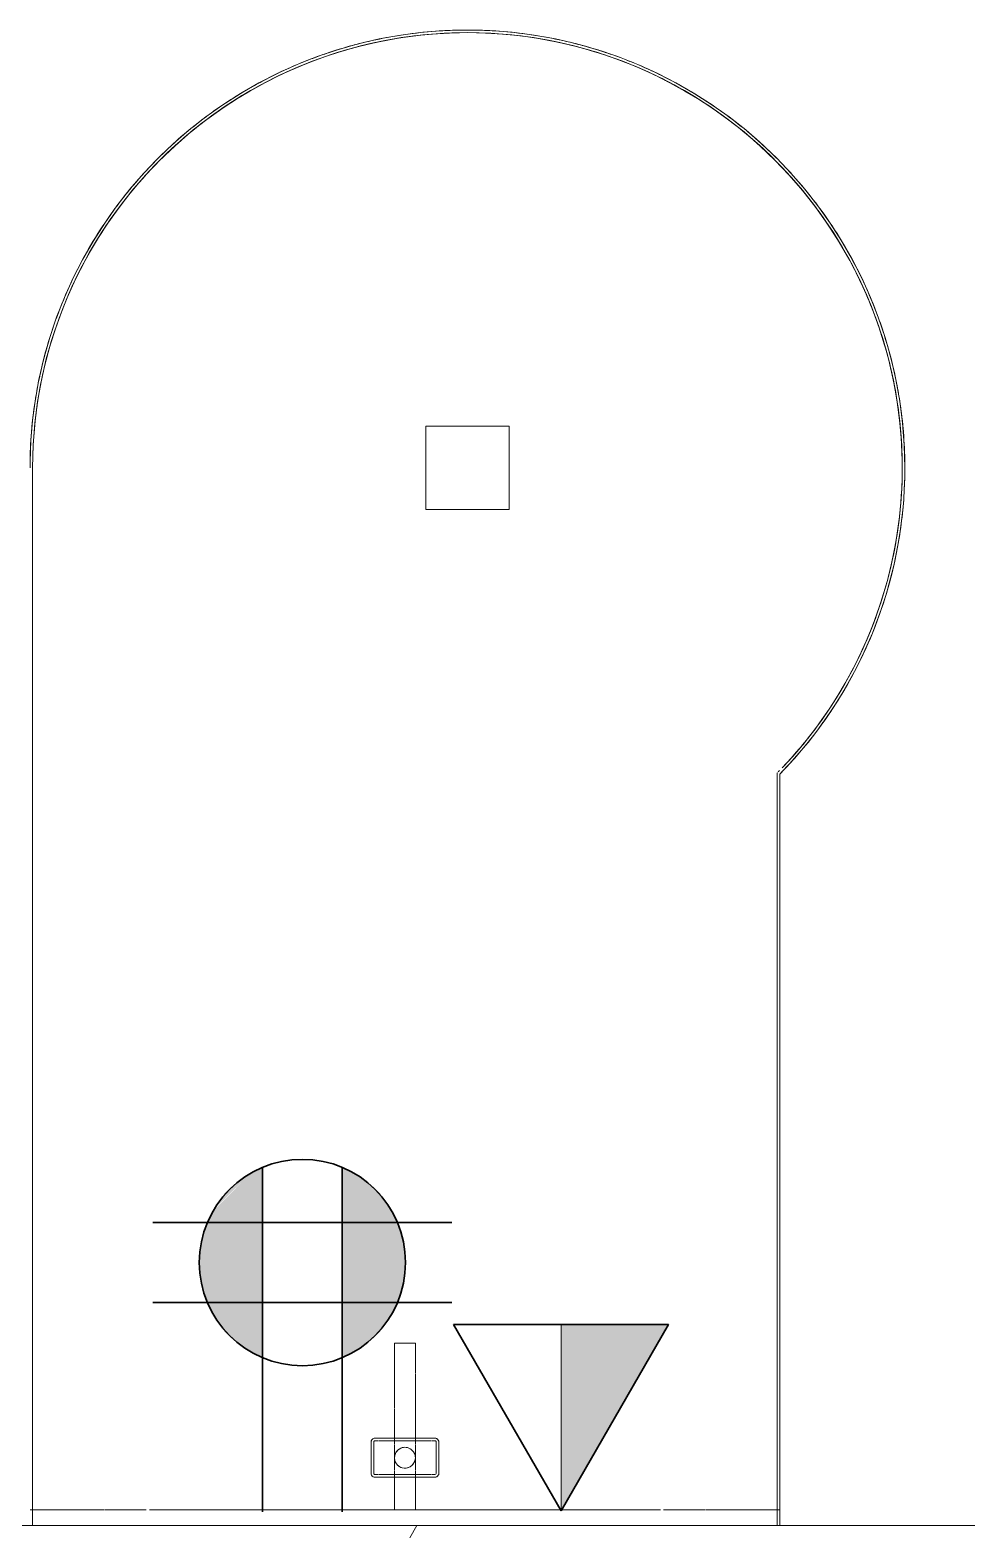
# Model space of a CAD drawing. Header units: inches. Extents: x 920 to 3122, y -545 to 2052.
# Drawn here: x 2563.2 to 2608.1, y 1787.9 to 1860 of the extents above; entities that cross this region are included whole.
import ezdxf

# ---------------------------------------------------------------- set-up
doc = ezdxf.new("R2010")
doc.units = ezdxf.units.IN
doc.header["$MEASUREMENT"] = 0
for name, color, linetype, lineweight in [('A-ANNO-NOTE', 131, 'Continuous', 9), ('A-WALL-PATT', 111, 'Continuous', 13), ('I-FURN', 30, 'Continuous', 9), ('I-FURN-PNLS', 30, 'Continuous', 9), ('I-WALL', 2, 'Continuous', 13)]:
    doc.layers.add(name, color=color, linetype=linetype, lineweight=lineweight)

# ---------------------------------------------------------------- blocks, each defined once
blk = doc.blocks.new('Zira Wksta 12 - Type 1-7446630-Level 07  POWER _ SIGNAL')
at = {"layer": 'I-FURN'}
for p, q in [((-49, -13), (-53, -13)), ((-53, -13), (-53, -17)), ((-53, -17), (-53, -13)), ((-53, -13), (-49, -13)), ((-49, -17), (-49, -13)), ((-49, -13), (-49, -17)), ((-53, -17), (-49, -17)), ((-49, -17), (-53, -17))]:
    blk.add_line(p, q, dxfattribs=at)
at = {"layer": 'I-FURN-PNLS'}
for p, q in [((-36.303, 0), (-0.25, 0)), ((-0.25, 0), (-36.303, 0)), ((-36.303, 0), (-0.25, 0)), ((-0.25, 0), (-1, 0)), ((-1, 0), (-1, -0.115)), ((-1, -0.115), (-1, 0)), ((-1, 0), (-0.25, 0)), ((-36.365, -0.114), (-36.354, -0.125)), ((-36.354, -0.125), (-36.365, -0.114)), ((-36.354, -0.125), (-36.365, -0.114)), ((-36.365, -0.114), (-36.354, -0.125)), ((-36.354, -0.125), (-0.25, -0.125)), ((-0.25, -0.125), (-36.354, -0.125)), ((-0.25, -0.125), (-36.354, -0.125)), ((-36.354, -0.125), (-0.25, -0.125)), ((-36.303, 0), (-0.25, 0)), ((-1, -0.125), (-1, -3.566)), ((-1, -3.566), (-1, -0.125)), ((-1, -3.598), (-1, -5.583)), ((-1, -5.583), (-1, -3.598)), ((-1, -5.738), (-1, -30.262)), ((-1, -17.5), (-1, -5.738)), ((-4.437, -16.562), (-4.437, -19.437)), ((-4.437, -19.437), (-4.437, -16.562)), ((-4.312, -16.562), (-4.312, -16.71)), ((-4.312, -16.71), (-4.312, -16.562)), ((-2.75, -16.375), (-4.25, -16.375)), ((-4.25, -16.375), (-2.75, -16.375)), ((-4.182, -16.5), (-4.25, -16.5)), ((-4.25, -16.5), (-4.182, -16.5)), ((-2.833, -16.5), (-4.167, -16.5)), ((-4.167, -16.5), (-2.833, -16.5)), ((-2.75, -16.5), (-2.818, -16.5)), ((-2.818, -16.5), (-2.75, -16.5)), ((-2.687, -16.71), (-2.687, -16.562)), ((-2.687, -16.562), (-2.687, -16.71)), ((-2.562, -19.437), (-2.562, -16.562)), ((-2.562, -16.562), (-2.562, -19.437)), ((-4.312, -16.745), (-4.312, -19.255)), ((-4.312, -19.255), (-4.312, -16.745)), ((-2.687, -19.255), (-2.687, -16.745)), ((-2.687, -16.745), (-2.687, -19.255)), ((-7.549, -17.5), (-9, -17.5)), ((-9, -17.5), (-9, -18.5)), ((-9, -18.5), (-9, -17.5)), ((-9, -17.5), (-7.549, -17.5)), ((-4.437, -17.5), (-7.527, -17.5)), ((-7.527, -17.5), (-4.437, -17.5)), ((-4.312, -17.5), (-4.437, -17.5)), ((-4.437, -17.5), (-4.312, -17.5)), ((-4.152, -17.5), (-4.312, -17.5)), ((-4.312, -17.5), (-4.152, -17.5)), ((-3.644, -17.5), (-4.112, -17.5)), ((-4.112, -17.5), (-3.644, -17.5)), ((-3.361, -17.5), (-3.639, -17.5)), ((-3.639, -17.5), (-3.361, -17.5)), ((-2.888, -17.5), (-3.356, -17.5)), ((-3.356, -17.5), (-2.888, -17.5)), ((-2.687, -17.5), (-2.848, -17.5)), ((-2.848, -17.5), (-2.687, -17.5)), ((-2.562, -17.5), (-2.687, -17.5)), ((-2.687, -17.5), (-2.562, -17.5)), ((-1, -17.5), (-2.562, -17.5)), ((-2.562, -17.5), (-1, -17.5)), ((-1, -18.5), (-1, -17.5)), ((-1, -17.5), (-1, -18.5)), ((-1, -18.5), (-1, -17.5)), ((-9, -18.5), (-5.891, -18.5)), ((-5.891, -18.5), (-9, -18.5)), ((-5.868, -18.5), (-4.437, -18.5)), ((-4.437, -18.5), (-5.868, -18.5)), ((-4.437, -18.5), (-4.312, -18.5)), ((-4.312, -18.5), (-4.437, -18.5)), ((-4.312, -18.5), (-4.152, -18.5)), ((-4.152, -18.5), (-4.312, -18.5)), ((-4.112, -18.5), (-3.644, -18.5)), ((-3.644, -18.5), (-4.112, -18.5)), ((-3.639, -18.5), (-3.361, -18.5)), ((-3.361, -18.5), (-3.639, -18.5)), ((-3.356, -18.5), (-2.888, -18.5)), ((-2.888, -18.5), (-3.356, -18.5)), ((-2.848, -18.5), (-2.687, -18.5)), ((-2.687, -18.5), (-2.848, -18.5)), ((-2.687, -18.5), (-2.563, -18.5)), ((-2.563, -18.5), (-2.687, -18.5)), ((-2.562, -18.5), (-1, -18.5)), ((-1, -18.5), (-2.562, -18.5)), ((-1, -30.262), (-1, -18.5)), ((-4.312, -19.29), (-4.312, -19.437)), ((-4.312, -19.437), (-4.312, -19.29)), ((-2.687, -19.437), (-2.687, -19.29)), ((-2.687, -19.29), (-2.687, -19.437)), ((-4.25, -19.5), (-4.182, -19.5)), ((-4.182, -19.5), (-4.25, -19.5)), ((-4.25, -19.625), (-2.75, -19.625)), ((-2.75, -19.625), (-4.25, -19.625)), ((-4.167, -19.5), (-2.833, -19.5)), ((-2.833, -19.5), (-4.167, -19.5)), ((-2.818, -19.5), (-2.75, -19.5)), ((-2.75, -19.5), (-2.818, -19.5)), ((-1, -30.417), (-1, -32.402)), ((-1, -32.402), (-1, -30.417)), ((-1, -32.44), (-1, -35.875)), ((-1, -35.875), (-1, -32.44)), ((-0.25, -35.875), (-51, -35.875)), ((-51, -35.875), (-0.25, -35.875)), ((-51, -35.875), (-0.25, -35.875)), ((-0.25, -35.875), (-51, -35.875)), ((-1, -35.877), (-1, -36)), ((-1, -36), (-1, -35.877))]:
    blk.add_line(p, q, dxfattribs=at)
for centre, radius, start, end in [((-51, -15), 21, 90, 270), ((-51, -15), 21, 90, 270), ((-51, -15), 20.875, 90, 180), ((-51, -15), 20.875, 90, 130.90909), ((-51, -15), 20.875, 90, 106.36364), ((-51, -15), 21, 98.38202, 101.16837), ((-51, -15), 21, 98.38202, 101.16837), ((-51, -15), 21, 90, 98.38202), ((-51, -15), 21, 98.18182, 98.38202), ((-51, -15), 21, 90, 98.18182), ((-51, -15), 20.875, 90, 98.18182), ((-51, -15), 21, 45.58469, 90), ((-51, -15), 21, 45.58469, 90), ((-51, -15), 21, 82.59745, 90), ((-51, -15), 21, 67.79235, 90), ((-51, -15), 20.875, 82.57413, 90), ((-51, -15), 20.875, 82.57413, 90), ((-51, -15), 20.875, 75.14827, 90), ((-51, -15), 20.875, 46.39454, 90), ((-51, -15), 21, 75.1949, 82.59745), ((-51, -15), 21, 106.76444, 110.10307), ((-51, -15), 21, 106.76444, 110.10307), ((-51, -15), 21, 101.16837, 106.76444), ((-51, -15), 21, 101.16837, 106.76444), ((-51, -15), 20.875, 98.18182, 106.36364), ((-51, -15), 20.875, 67.7224, 82.57413), ((-51, -15), 20.875, 75.14827, 82.57413), ((-51, -15), 20.875, 46.39454, 75.14827), ((-51, -15), 20.875, 67.7224, 75.14827), ((-51, -15), 21, 60.38979, 75.1949), ((-51, -15), 20.875, 106.36364, 180), ((-51, -15), 21, 110.10307, 115.14733), ((-51, -15), 21, 110.10307, 115.14733), ((-51, -15), 20.875, 106.36364, 114.54545), ((-51, -15), 21, 60.38979, 67.79235), ((-51, -15), 20.875, 114.54545, 130.90909), ((-51, -15), 21, 115.14733, 118.71869), ((-51, -15), 21, 115.14733, 118.71869), ((-51, -15), 20.875, 52.87067, 67.7224), ((-51, -15), 20.875, 52.87067, 67.7224), ((-51, -15), 21, 118.71869, 123.53081), ((-51, -15), 21, 118.71869, 122.72727), ((-51, -15), 21, 52.98724, 60.38979), ((-51, -15), 21, 45.58469, 60.38979), ((-51, -15), 21, 123.53081, 127.22796), ((-51, -15), 21, 123.53081, 127.22796), ((-51, -15), 21, 122.72727, 123.53081), ((-51, -15), 21, 127.22796, 131.91499), ((-51, -15), 21, 127.22796, 131.91499), ((-51, -15), 20.875, 46.39454, 52.87067), ((-51, -15), 20.875, 46.39454, 52.87067), ((-51, -15), 21, 45.58469, 52.98724), ((-51, -15), 20.875, 130.90909, 155.45455), ((-51, -15), 20.875, 130.90909, 139.09091), ((-51, -15), 21, 131.91499, 135.6889), ((-51, -15), 21, 131.91499, 135.6889), ((-51, -15), 21, 135.6889, 140.30003), ((-51, -15), 21, 135.6889, 139.09091), ((-51, -15), 20.875, 45.63378, 45.87267), ((-51, -15), 20.875, 45.63378, 45.87267), ((-51, -15), 20.875, 45.63378, 45.87267), ((-51, -15), 20.875, 45.63378, 45.87267), ((-51, -15), 20.875, 139.09091, 147.27273), ((-51, -15), 21, 139.09091, 140.30003), ((-51, -15), 21, 140.30003, 144.12384), ((-51, -15), 21, 140.30003, 144.12384), ((-51, -15), 21, 144.12384, 148.68613), ((-51, -15), 21, 144.12384, 148.68613), ((-51, -15), 20.875, 147.27273, 155.45455), ((-51, -15), 21, 148.68613, 152.54318), ((-51, -15), 21, 148.68613, 152.54318), ((-51, -15), 21, 152.54318, 157.07354), ((-51, -15), 21, 152.54318, 155.45455), ((-51, -15), 20.875, 155.45455, 180), ((-51, -15), 20.875, 155.45455, 180), ((-51, -15), 21, 155.45455, 157.07354), ((-51, -15), 21, 157.07354, 158.86974), ((-51, -15), 21, 157.07354, 158.86974), ((-51, -15), 21, 158.94016, 160.95245), ((-51, -15), 21, 158.94016, 160.95245), ((-51, -15), 21, 160.95245, 165.46261), ((-51, -15), 21, 160.95245, 163.63636), ((-51, -15), 21, 163.63636, 165.46261), ((-51, -15), 21, 165.46261, 169.35484), ((-51, -15), 21, 165.46261, 169.35484), ((-51, -15), 21, 169.35484, 173.85378), ((-51, -15), 21, 169.35484, 173.85378), ((-51, -15), 21, 173.85378, 177.75233), ((-51, -15), 21, 173.85378, 177.75233), ((-51, -15), 21, 177.75233, 180), ((-51, -15), 21, 177.75233, 180), ((-51, -15), 21, 180, 182.24767), ((-51, -15), 21, 180, 182.24767), ((-51, -15), 20.875, 180, 253.63636), ((-51, -15), 20.875, 180, 212.72727), ((-51, -15), 20.875, 180, 204.54545), ((-51, -15), 20.875, 180, 270), ((-51, -15), 21, 182.24767, 186.14622), ((-51, -15), 21, 182.24767, 186.14622), ((-4.25, -16.562), 0.188, 90, 180), ((-4.25, -16.562), 0.188, 165, 180), ((-4.25, -16.562), 0.187, 150, 165), ((-4.25, -16.562), 0.187, 135, 150), ((-4.25, -16.562), 0.188, 105, 135), ((-4.25, -16.562), 0.0625, 90, 180), ((-4.25, -16.562), 0.0625, 165, 180), ((-4.25, -16.562), 0.0625, 135, 165), ((-4.25, -16.562), 0.188, 90, 105), ((-4.25, -16.562), 0.0625, 120, 135), ((-4.25, -16.562), 0.0625, 105, 120), ((-4.25, -16.562), 0.0625, 90, 105), ((-2.75, -16.562), 0.188, 360, 90), ((-2.75, -16.562), 0.188, 75, 90), ((-2.75, -16.562), 0.0625, 360, 90), ((-2.75, -16.562), 0.0625, 0, 90), ((-2.75, -16.562), 0.188, 15, 75), ((-2.75, -16.562), 0.188, 0, 15), ((-51, -15), 21, 186.14622, 190.64516), ((-51, -15), 21, 186.14622, 190.64516), ((-3.5, -18), 0.5, 90, 270), ((-3.5, -18), 0.5, 165, 195), ((-3.5, -18), 0.5, 135, 165), ((-3.5, -18), 0.5, 120, 135), ((-3.5, -18), 0.5, 105, 120), ((-3.5, -18), 0.5, 90, 105), ((-3.5, -18), 0.5, 270, 90), ((-3.5, -18), 0.5, 60, 90), ((-3.5, -18), 0.5, 45, 60), ((-3.5, -18), 0.5, 30, 45), ((-3.5, -18), 0.5, 345, 30), ((-3.5, -18), 0.5, 195, 225), ((-3.5, -18), 0.5, 225, 255), ((-3.5, -18), 0.5, 255, 270), ((-3.5, -18), 0.5, 270, 285), ((-3.5, -18), 0.5, 285, 315), ((-3.5, -18), 0.5, 315, 330), ((-3.5, -18), 0.5, 330, 345), ((-51, -15), 21, 190.64516, 194.53739), ((-51, -15), 21, 190.64516, 194.53739), ((-4.25, -19.437), 0.188, 180, 270), ((-4.25, -19.437), 0.188, 180, 195), ((-4.25, -19.437), 0.0625, 180, 270), ((-4.25, -19.437), 0.0625, 180, 195), ((-4.25, -19.437), 0.0625, 195, 210), ((-2.75, -19.437), 0.188, 270, 360), ((-2.75, -19.437), 0.0625, 270, 360), ((-2.75, -19.437), 0.0625, 330, 0), ((-2.75, -19.437), 0.187, 345, 0), ((-4.25, -19.437), 0.188, 195, 270), ((-4.25, -19.437), 0.0625, 210, 225), ((-4.25, -19.437), 0.0625, 225, 255), ((-4.25, -19.437), 0.0625, 255, 270), ((-2.75, -19.437), 0.0625, 270, 285), ((-2.75, -19.437), 0.188, 270, 330), ((-2.75, -19.437), 0.0625, 285, 300), ((-2.75, -19.437), 0.0625, 300, 315), ((-2.75, -19.437), 0.0625, 315, 330), ((-2.75, -19.437), 0.187, 330, 345), ((-51, -15), 21, 194.53739, 196.36364), ((-51, -15), 21, 194.53739, 199.04755), ((-51, -15), 21, 196.36364, 199.04755), ((-51, -15), 21, 199.04755, 200.954), ((-51, -15), 21, 199.04755, 200.954), ((-51, -15), 21, 201.05984, 202.92646), ((-51, -15), 21, 201.05984, 202.92646), ((-51, -15), 21, 202.92646, 207.45682), ((-51, -15), 21, 202.92646, 207.45682), ((-51, -15), 20.875, 204.54545, 229.09091), ((-51, -15), 21, 207.45682, 209.71408), ((-51, -15), 21, 207.45682, 209.71408), ((-51, -15), 21, 209.7632, 211.31387), ((-51, -15), 21, 209.7632, 211.31387), ((-51, -15), 21, 211.31387, 212.72727), ((-51, -15), 21, 211.31387, 215.87616), ((-51, -15), 21, 212.72727, 215.87616), ((-51, -15), 20.875, 212.72727, 245.45455), ((-51, -15), 21, 215.87616, 219.69997), ((-51, -15), 21, 215.87616, 219.69997), ((-51, -15), 21, 219.69997, 224.3111), ((-51, -15), 21, 219.69997, 224.3111), ((-51, -15), 21, 224.3111, 228.08501), ((-51, -15), 21, 224.3111, 228.08501), ((-51, -15), 21, 228.08501, 229.09091), ((-51, -15), 21, 228.08501, 232.77204), ((-51, -15), 21, 229.09091, 232.77204), ((-51, -15), 20.875, 229.09091, 245.45455), ((-51, -15), 21, 232.77204, 236.46919), ((-51, -15), 21, 232.77204, 236.46919), ((-51, -15), 21, 236.46919, 241.28131), ((-51, -15), 21, 236.46919, 241.28131), ((-51, -15), 21, 241.28131, 244.85267), ((-51, -15), 21, 241.28131, 244.85267), ((-51, -15), 21, 244.85267, 249.89693), ((-51, -15), 21, 244.85267, 249.89693), ((-51, -15), 20.875, 245.45455, 270), ((-51, -15), 20.875, 245.45455, 270), ((-51, -15), 21, 249.89693, 253.23556), ((-51, -15), 21, 249.89693, 253.23556), ((-51, -15), 21, 253.23556, 253.63636), ((-51, -15), 21, 253.23556, 258.83163), ((-51, -15), 21, 253.63636, 258.83163), ((-51, -15), 20.875, 253.63636, 261.81818), ((-51, -15), 21, 258.83163, 261.61798), ((-51, -15), 21, 258.83163, 261.61798), ((-51, -15), 21, 261.61798, 261.81818), ((-51, -15), 21, 261.61798, 270), ((-51, -15), 21, 261.81818, 270), ((-51, -15), 20.875, 261.81818, 270)]:
    blk.add_arc(centre, radius, start, end, dxfattribs=at)

msp = doc.modelspace()

# ---------------------------------------------------------------- hatches: boundary and pattern name
at = {"layer": 'A-ANNO-NOTE'}
for points in [[(2571.8046, 1798.662), (2574.201, 1805.3777), (2571.3389, 1801.581)], [(2571.3389, 1801.581), (2574.201, 1805.3777), (2573.7374, 1805.1383)], [(2573.3015, 1796.8801), (2574.201, 1805.3777), (2571.8046, 1798.662)], [(2574.201, 1796.3538), (2574.201, 1805.3777), (2573.3015, 1796.8801)], [(2574.3207, 1796.3017), (2574.3207, 1805.4298), (2574.201, 1805.3777)], [(2574.3207, 1796.3017), (2574.201, 1805.3777), (2574.201, 1796.3538)], [(2578.1532, 1796.3017), (2578.2728, 1796.3538), (2578.1532, 1805.4298)], [(2578.2728, 1796.3538), (2578.2728, 1805.3777), (2578.1532, 1805.4298)], [(2578.2728, 1796.3538), (2580.6693, 1798.662), (2578.2728, 1805.3777)], [(2580.7258, 1802.9519), (2578.7365, 1805.1383), (2578.2728, 1805.3777)], [(2580.6693, 1798.662), (2580.7258, 1802.9519), (2578.2728, 1805.3777)], [(2571.3389, 1801.581), (2573.7374, 1805.1383), (2571.9269, 1803.3001)], [(2571.9925, 1803.4128), (2573.7374, 1805.1383), (2572.2843, 1803.8455)], [(2572.2843, 1803.8455), (2573.7374, 1805.1383), (2572.5321, 1804.1485)], [(2572.5321, 1804.1485), (2573.7374, 1805.1383), (2572.803, 1804.431)], [(2580.1896, 1803.8455), (2579.9418, 1804.1485), (2578.7365, 1805.1383)], [(2579.9418, 1804.1485), (2579.6708, 1804.431), (2578.7365, 1805.1383)], [(2579.6708, 1804.431), (2579.4781, 1804.607), (2578.7365, 1805.1383)], [(2580.4813, 1803.4128), (2580.1896, 1803.8455), (2578.7365, 1805.1383)], [(2580.7258, 1802.9519), (2580.4813, 1803.4128), (2578.7365, 1805.1383)], [(2571.3389, 1801.581), (2571.9269, 1803.3001), (2571.5972, 1802.5907)], [(2580.6693, 1798.662), (2581.135, 1801.581), (2580.7258, 1802.9519)], [(2581.135, 1801.581), (2581.0631, 1801.9658), (2580.7258, 1802.9519)], [(2571.4107, 1799.7656), (2571.3389, 1801.581), (2571.2874, 1800.8005)], [(2571.8046, 1798.662), (2571.3389, 1801.581), (2571.4107, 1799.7656)], [(2580.6693, 1798.662), (2581.135, 1800.1504), (2581.135, 1801.581)], [(2581.135, 1800.1504), (2581.1865, 1800.931), (2581.135, 1801.581)], [(2580.6693, 1798.662), (2581.0631, 1799.7656), (2581.135, 1800.1504)], [(2580.6693, 1798.662), (2580.7258, 1798.7796), (2581.0325, 1799.6388)], [(2580.7258, 1798.7796), (2580.8767, 1799.1408), (2581.0325, 1799.6388)], [(2573.3015, 1796.8801), (2571.8046, 1798.662), (2572.7102, 1797.3923)], [(2572.7102, 1797.3923), (2571.8046, 1798.662), (2572.2843, 1797.886)], [(2578.2728, 1796.3538), (2579.854, 1797.4864), (2580.6693, 1798.662)], [(2579.854, 1797.4864), (2580.1896, 1797.886), (2580.6693, 1798.662)], [(2578.2728, 1796.3538), (2578.3911, 1796.409), (2579.854, 1797.4864)], [(2578.3911, 1796.409), (2578.7365, 1796.5932), (2579.854, 1797.4864)], [(2578.7365, 1796.5932), (2579.4781, 1797.1245), (2579.854, 1797.4864)], [(2588.654, 1788.9571), (2593.811, 1797.8894), (2588.654, 1797.8894), (2588.654, 1794.9748)], [(2578.7365, 1796.5932), (2579.0663, 1796.8041), (2579.4781, 1797.1245)]]:
    msp.add_hatch(color=256, dxfattribs=at).paths.add_polyline_path(points, flags=0)
at = {"layer": 'A-WALL-PATT', "lineweight": 9}
h = msp.add_hatch(dxfattribs=at)
h.set_pattern_fill('FP_2', color=256, style=0, pattern_type=2)
h.set_pattern_definition([(0, (1837.652, 0), (30.72, 7.68), [1.267, -21.773, 1.267, -21.773, -122.88]), (0, (1837.652, 0), (30.72, 7.68), [-46.08, 1.267, -44.813, 1.267, -21.773, -53.76]), (0, (1837.652, 0), (30.72, 7.68), [-115.2, 1.267, -14.093, 1.267, -37.133]), (120, (1849.172, 3.84), (-22.011075, 22.7643), [1.267, -21.773, 1.267, -21.773, -122.88]), (120, (1849.172, 3.84), (-22.011075, 22.7643), [-46.08, 1.267, -44.813, 1.267, -21.773, -53.76]), (120, (1849.172, 3.84), (-22.011075, 22.7643), [-115.2, 1.267, -14.093, 1.267, -37.133]), (240, (1853.012, 19.2), (-8.708925, -30.4443), [1.267, -21.773, 1.267, -21.773, -122.88]), (240, (1853.012, 19.2), (-8.708925, -30.4443), [-46.08, 1.267, -44.813, 1.267, -21.773, -53.76]), (240, (1853.012, 19.2), (-8.708925, -30.4443), [-115.2, 1.267, -14.093, 1.267, -37.133])])
h.paths.add_polyline_path([(2664.7446, 1785.125), (2664.7446, 1788.25), (2663.6519, 1788.25), (2663.6519, 1787.625), (2664.1196, 1787.625), (2664.1196, 1785.125)], flags=0)
h.paths.add_polyline_path([(2511.9598, 1787.625), (2663.1519, 1787.625), (2663.1519, 1788.25), (2498.7446, 1788.25), (2498.7446, 1787.625), (2500.1615, 1787.625)], flags=0)

# ---------------------------------------------------------------- linework, layer by layer
at = {"layer": 'A-ANNO-NOTE'}
for p, q in [((2574.3207, 1796.3017), (2574.3207, 1805.4298)), ((2578.1532, 1805.4298), (2578.1532, 1796.3017)), ((2588.654, 1788.9571), (2593.811, 1797.8894)), ((2593.811, 1797.8894), (2588.654, 1797.8894)), ((2588.654, 1797.8894), (2588.654, 1788.9571))]:
    msp.add_line(p, q, dxfattribs=at)
at = {"layer": 'A-ANNO-NOTE', "lineweight": 30}
for p, q in [((2574.3207, 1788.9032), (2574.3207, 1805.4298)), ((2578.1532, 1788.9032), (2578.1532, 1805.4298)), ((2569.0635, 1802.782), (2583.4104, 1802.782)), ((2569.0635, 1798.9495), (2583.4104, 1798.9495)), ((2588.654, 1788.9571), (2583.4969, 1797.8894)), ((2583.4969, 1797.8894), (2593.811, 1797.8894)), ((2588.654, 1788.9571), (2593.811, 1797.8894))]:
    msp.add_line(p, q, dxfattribs=at)
msp.add_circle((2576.2369, 1800.8657), 4.95, dxfattribs=at)
at = {"layer": 'A-ANNO-NOTE'}
for start, end in [(112.775602, 247.224398), (292.775602, 67.224398)]:
    msp.add_arc((2576.2369, 1800.8657), 4.95, start, end, dxfattribs=at)
at = {"layer": 'I-WALL'}
msp.add_line((2663.1519, 1788.25), (2498.7446, 1788.25), dxfattribs=at)

# ---------------------------------------------------------------- block references
at = {"layer": 'I-FURN', "rotation": 269.9999999999998}
msp.add_blockref('Zira Wksta 12 - Type 1-7446630-Level 07  POWER _ SIGNAL', (2599.1615, 1788), dxfattribs=at)

doc.saveas('drawing.dxf')
